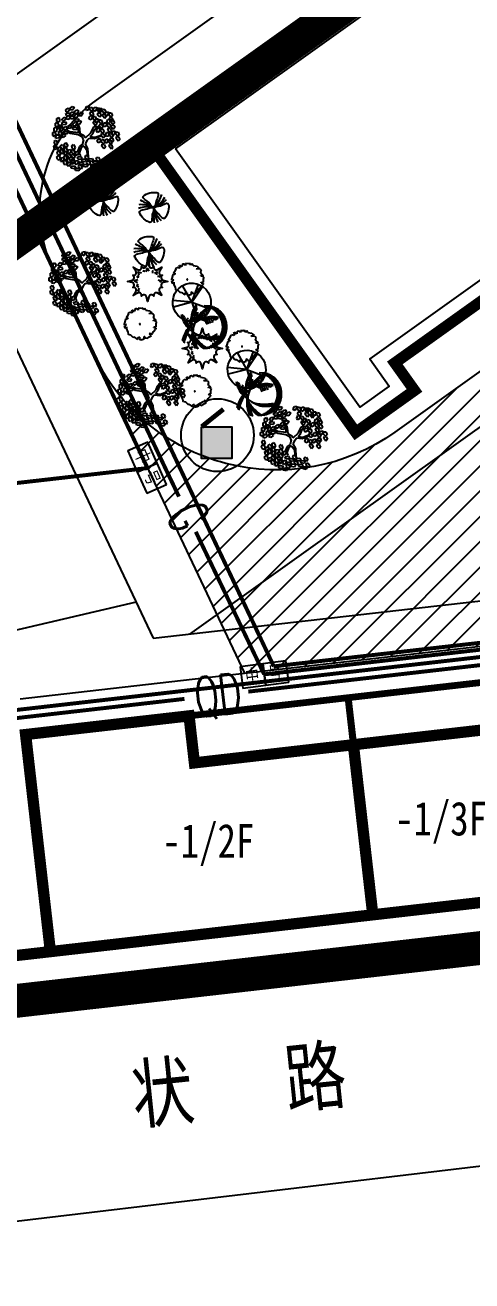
# Model space of a CAD drawing. Extents: x -809667 to 586099, y 3084146 to 3634412.
# Drawn here: x 381304.7 to 381324.5, y 3084210.9 to 3084266.7 of the extents above; entities that cross this region are included whole.
import ezdxf
from ezdxf.enums import TextEntityAlignment as Align

# ---------------------------------------------------------------- set-up
doc = ezdxf.new("R2010")
doc.units = 0
doc.header["$LTSCALE"] = 0.5
doc.linetypes.add('CONTINOUS', pattern=[0])
doc.layers.get('0').update_dxf_attribs({"linetype": 'CONTINUOUS'})
for name, color, linetype in [('A-S-TREE', 95, 'CONTINUOUS'), ('DIM-照明', 3, 'CONTINUOUS'), ('E-DIM-DQ', 7, 'CONTINUOUS'), ('E-SIG_TEXT', 7, 'CONTINUOUS'), ('JZD', 7, 'CONTINUOUS'), ('TREE', 3, 'CONTINUOUS'), ('WIRE-动力', 2, 'CONTINUOUS'), ('WIRE-照明', 1, 'CONTINUOUS'), ('WIRE-通讯', 4, 'CONTINUOUS'), ('乔木', 84, 'CONTINUOUS'), ('文字', 7, 'CONTINUOUS'), ('树木', 94, 'CONTINUOUS')]:
    doc.layers.add(name, color=color, linetype=linetype)
doc.styles.add('-宋体', font='', dxfattribs={"width": 0.6})
doc.styles.add('_TEL_DIM', font='SIMPLEX', dxfattribs={"width": 0.8, "height": 3.5, "bigfont": 'HZTXT'})
doc.styles.add('DIMST', font='', dxfattribs={"width": 0.8})
doc.styles.add('HZ', font='', dxfattribs={"width": 0.8})
doc.styles.get('-宋体').set_extended_font_data('NSimSun')
doc.styles.get('DIMST').set_extended_font_data('SimSun')
doc.styles.get('HZ').set_extended_font_data('NSimSun')

# ---------------------------------------------------------------- blocks, each defined once
blk = doc.blocks.new('幌伞枫')
at = {"layer": '乔木', "color": 0}
for p, q in [((-677, 937), (-604, 995)), ((-670, 878), (-677, 937)), ((-604, 870), (-670, 878)), ((-604, 995), (-531, 966)), ((-531, 966), (-604, 870)), ((-531, 995), (-450, 1054)), ((-523, 937), (-531, 995)), ((-531, 819), (-457, 878)), ((-450, 929), (-523, 937)), ((-457, 878), (-391, 848)), ((-450, 1054), (-384, 1025)), ((-384, 1025), (-450, 929)), ((-384, 870), (-303, 937)), ((-377, 819), (-384, 870)), ((-237, 900), (-310, 804)), ((-303, 937), (-237, 900)), ((-237, 797), (-156, 863)), ((-156, 863), (-90, 826)), ((-9, 966), (27, 1054)), ((20, 915), (-9, 966)), ((86, 944), (20, 915)), ((27, 1054), (101, 1061)), ((101, 1061), (86, 944)), ((123, 966), (145, 1032)), ((196, 878), (123, 966)), ((137, 804), (167, 870)), ((145, 1032), (203, 1025)), ((167, 870), (225, 863)), ((247, 937), (196, 878)), ((203, 1025), (247, 937)), ((225, 863), (262, 775)), ((247, 937), (284, 1025)), ((284, 885), (247, 937)), ((284, 1025), (365, 1032)), ((350, 915), (284, 885)), ((365, 1032), (350, 915)), ((380, 937), (409, 1003)), ((460, 848), (380, 937)), ((409, 1003), (468, 995)), ((424, 900), (460, 988)), ((453, 848), (424, 900)), ((519, 878), (453, 848)), ((460, 988), (534, 995)), ((504, 900), (460, 848)), ((468, 995), (504, 900)), ((534, 995), (519, 878)), ((556, 900), (578, 966)), ((629, 812), (556, 900)), ((578, 966), (636, 959)), ((681, 870), (629, 812)), ((636, 959), (681, 870)), ((651, 775), (688, 863)), ((688, 863), (761, 870)), ((761, 870), (747, 753)), ((-1037, 489), (-971, 525)), ((-1037, 393), (-1037, 489)), ((-993, 643), (-927, 680)), ((-993, 548), (-993, 643)), ((-942, 518), (-993, 548)), ((-971, 525), (-934, 408)), ((-890, 570), (-942, 518)), ((-927, 680), (-890, 570)), ((-817, 518), (-699, 533)), ((-795, 445), (-817, 518)), ((-810, 628), (-736, 687)), ((-802, 570), (-810, 628)), ((-736, 562), (-802, 570)), ((-699, 430), (-795, 445)), ((-736, 687), (-663, 658)), ((-663, 658), (-736, 562)), ((-699, 533), (-663, 474)), ((-663, 474), (-699, 430)), ((-685, 826), (-567, 841)), ((-663, 753), (-685, 826)), ((-567, 738), (-663, 753)), ((-663, 687), (-582, 746)), ((-655, 628), (-663, 687)), ((-582, 614), (-655, 628)), ((-611, 371), (-531, 430)), ((-582, 746), (-516, 716)), ((-516, 716), (-582, 614)), ((-567, 841), (-531, 782)), ((-531, 782), (-567, 738)), ((-545, 709), (-428, 724)), ((-523, 636), (-545, 709)), ((-523, 760), (-531, 819)), ((-531, 430), (-465, 401)), ((-457, 746), (-523, 760)), ((-421, 621), (-523, 636)), ((-391, 848), (-457, 746)), ((-443, 452), (-369, 518)), ((-435, 393), (-443, 452)), ((-428, 724), (-384, 665)), ((-384, 665), (-421, 621)), ((-391, 628), (-274, 643)), ((-369, 555), (-391, 628)), ((-384, 738), (-310, 804)), ((-377, 680), (-384, 738)), ((-310, 804), (-377, 819)), ((-310, 672), (-377, 680)), ((-274, 548), (-369, 555)), ((-369, 518), (-296, 481)), ((-296, 481), (-369, 386)), ((-257, 346), (-327, 441)), ((-222, 377), (-311, 462)), ((-310, 804), (-237, 768)), ((-237, 768), (-310, 672)), ((-296, 511), (-215, 577)), ((-288, 452), (-296, 511)), ((-215, 445), (-288, 452)), ((-274, 643), (-237, 592)), ((-237, 592), (-274, 548)), ((-230, 738), (-237, 797)), ((-156, 731), (-230, 738)), ((-215, 577), (-149, 540)), ((-149, 540), (-215, 445)), ((-90, 826), (-156, 731)), ((108, 650), (145, 738)), ((137, 599), (108, 650)), ((211, 716), (137, 804)), ((203, 628), (137, 599)), ((145, 738), (218, 746)), ((218, 746), (203, 628)), ((262, 775), (211, 716)), ((240, 650), (262, 716)), ((313, 562), (240, 650)), ((255, 489), (284, 555)), ((328, 401), (255, 489)), ((262, 716), (321, 709)), ((284, 555), (336, 548)), ((306, 540), (350, 636)), ((343, 496), (306, 540)), ((365, 621), (313, 562)), ((321, 709), (365, 621)), ((380, 459), (328, 401)), ((336, 548), (380, 459)), ((409, 518), (343, 496)), ((350, 636), (424, 636)), ((402, 775), (424, 841)), ((475, 687), (402, 775)), ((424, 636), (409, 518)), ((424, 841), (482, 834)), ((446, 548), (468, 606)), ((519, 452), (446, 548)), ((460, 386), (490, 452)), ((468, 606), (526, 599)), ((526, 746), (475, 687)), ((482, 834), (526, 746)), ((490, 452), (541, 445)), ((570, 511), (519, 452)), ((526, 599), (570, 511)), ((541, 445), (585, 349)), ((570, 738), (600, 804)), ((644, 650), (570, 738)), ((592, 408), (629, 496)), ((600, 804), (658, 797)), ((629, 496), (710, 503)), ((695, 709), (644, 650)), ((681, 724), (651, 775)), ((658, 797), (695, 709)), ((747, 753), (681, 724)), ((710, 503), (695, 386)), ((717, 525), (754, 614)), ((747, 481), (717, 525)), ((725, 408), (754, 474)), ((813, 503), (747, 481)), ((754, 614), (827, 621)), ((754, 474), (813, 467)), ((783, 775), (805, 841)), ((857, 687), (783, 775)), ((798, 614), (827, 680)), ((871, 525), (798, 614)), ((805, 841), (864, 834)), ((827, 621), (813, 503)), ((813, 467), (849, 371)), ((827, 680), (886, 672)), ((849, 525), (871, 592)), ((923, 437), (849, 525)), ((908, 746), (857, 687)), ((864, 834), (908, 746)), ((864, 364), (893, 430)), ((871, 592), (930, 584)), ((923, 584), (871, 525)), ((886, 672), (923, 584)), ((893, 430), (952, 423)), ((974, 496), (923, 437)), ((930, 584), (974, 496)), ((-1125, 166), (-1059, 195)), ((-1125, 63), (-1125, 166)), ((-1074, 34), (-1125, 63)), ((-1081, 320), (-1015, 357)), ((-1081, 217), (-1081, 320)), ((-1030, 188), (-1081, 217)), ((-1022, 85), (-1074, 34)), ((-1059, 195), (-1022, 85)), ((-1044, -10), (-986, 92)), ((-986, 364), (-1037, 393)), ((-978, 239), (-1030, 188)), ((-1015, 357), (-978, 239)), ((-934, 408), (-986, 364)), ((-986, 92), (-912, 92)), ((-898, 34), (-971, -32)), ((-956, 320), (-898, 423)), ((-883, 291), (-956, 320)), ((-927, 195), (-861, 225)), ((-927, 92), (-927, 195)), ((-876, 63), (-927, 92)), ((-912, 92), (-898, 34)), ((-898, 423), (-824, 423)), ((-883, 349), (-817, 386)), ((-810, 364), (-883, 291)), ((-883, 247), (-883, 349)), ((-832, 217), (-883, 247)), ((-824, 114), (-876, 63)), ((-861, 225), (-824, 114)), ((-846, 19), (-788, 122)), ((-773, -3), (-846, 19)), ((-780, 269), (-832, 217)), ((-824, 423), (-810, 364)), ((-817, 386), (-780, 269)), ((-788, 122), (-714, 122)), ((-773, 203), (-655, 217)), ((-751, 129), (-773, 203)), ((-699, 63), (-773, -3)), ((-758, 313), (-685, 371)), ((-751, 254), (-758, 313)), ((-685, 247), (-751, 254)), ((-648, 114), (-751, 129)), ((-714, 122), (-699, 63)), ((-685, 371), (-619, 342)), ((-619, 342), (-685, 247)), ((-655, 217), (-611, 158)), ((-611, 158), (-648, 114)), ((-531, 129), (-641, 203)), ((-531, 195), (-633, 254)), ((-604, 313), (-611, 371)), ((-538, 305), (-604, 313)), ((-465, 401), (-538, 305)), ((-252, 158), (-531, 195)), ((-259, 85), (-531, 129)), ((-457, 342), (-332, 364)), ((-428, 276), (-457, 342)), ((-369, 386), (-435, 393)), ((-332, 261), (-428, 276)), ((-332, 364), (-296, 305)), ((-296, 305), (-332, 261)), ((-112, 4), (-259, 85)), ((-252, 158), (-257, 346)), ((-206, 307), (-222, 377)), ((-188, 124), (-206, 307)), ((-76, 63), (-188, 124)), ((-76, -84), (-112, 4)), ((-9, -18), (-76, 63)), ((-9, -18), (174, 151)), ((152, 26), (240, 122)), ((152, 26), (318, 4)), ((174, 151), (225, 276)), ((225, 276), (277, 357)), ((240, 122), (291, 261)), ((277, 357), (336, 393)), ((291, 261), (372, 364)), ((295, -42), (527, 53)), ((318, 4), (524, 78)), ((336, 393), (344, 419)), ((365, 225), (402, 313)), ((402, 173), (365, 225)), ((372, 364), (468, 393)), ((402, 313), (482, 320)), ((468, 203), (402, 173)), ((534, 291), (460, 386)), ((482, 320), (468, 203)), ((497, 225), (526, 291)), ((570, 136), (497, 225)), ((519, 63), (541, 129)), ((592, -25), (519, 63)), ((526, 291), (585, 283)), ((585, 349), (534, 291)), ((541, 129), (600, 122)), ((622, 188), (570, 136)), ((585, 283), (622, 188)), ((629, 357), (592, 408)), ((644, 34), (592, -25)), ((600, 122), (644, 34)), ((695, 386), (629, 357)), ((673, 70), (710, 166)), ((703, 26), (673, 70)), ((769, 48), (703, 26)), ((710, 166), (783, 166)), ((798, 320), (725, 408)), ((747, 247), (769, 313)), ((820, 158), (747, 247)), ((769, 313), (827, 305)), ((783, 166), (769, 48)), ((849, 371), (798, 320)), ((805, 78), (827, 144)), ((879, -18), (805, 78)), ((871, 217), (820, 158)), ((827, 305), (871, 217)), ((827, 144), (886, 136)), ((937, 276), (864, 364)), ((879, 122), (923, 210)), ((915, 78), (879, 122)), ((930, 41), (879, -18)), ((886, 136), (930, 41)), ((981, 100), (915, 78)), ((923, 210), (996, 217)), ((989, 335), (937, 276)), ((952, 423), (989, 335)), ((996, 217), (981, 100)), ((1011, 122), (1040, 188)), ((1092, 34), (1011, 122)), ((1033, -40), (1055, 26)), ((1040, 188), (1099, 180)), ((1055, 26), (1114, 19)), ((1143, 92), (1092, 34)), ((1099, 180), (1143, 92)), ((1114, 19), (1158, -69)), ((-1089, -304), (-1030, -253)), ((-1067, -399), (-1089, -304)), ((-1081, -142), (-1022, -91)), ((-1052, -238), (-1081, -142)), ((-1008, -414), (-1067, -399)), ((-1000, -253), (-1052, -238)), ((-971, -32), (-1044, -10)), ((-1030, -253), (-971, -355)), ((-1022, -91), (-964, -194)), ((-971, -355), (-1008, -414)), ((-964, -194), (-1000, -253)), ((-971, -451), (-934, -341)), ((-934, -341), (-868, -326)), ((-839, -377), (-898, -465)), ((-876, -443), (-817, -399)), ((-868, -326), (-839, -377)), ((-861, -282), (-802, -238)), ((-839, -385), (-861, -282)), ((-780, -399), (-839, -385)), ((-817, -399), (-758, -502)), ((-802, -238), (-744, -341)), ((-744, -341), (-780, -399)), ((-744, -392), (-685, -341)), ((-722, -487), (-744, -392)), ((-736, -231), (-677, -179)), ((-707, -326), (-736, -231)), ((-655, -348), (-707, -326)), ((-685, -341), (-626, -443)), ((-677, -179), (-619, -289)), ((-619, -289), (-655, -348)), ((-626, -539), (-589, -429)), ((-589, -429), (-523, -414)), ((-523, -414), (-494, -465)), ((-487, -451), (-428, -399)), ((-479, -289), (-421, -245)), ((-457, -385), (-479, -289)), ((-399, -407), (-457, -385)), ((-428, -399), (-369, -510)), ((-421, -245), (-362, -348)), ((-362, -348), (-399, -407)), ((-215, -311), (-285, -477)), ((-156, -341), (-230, -532)), ((-120, -253), (-215, -311)), ((-61, -304), (-156, -341)), ((-76, -84), (-120, -253)), ((-61, -304), (38, -431)), ((42, -98), (-20, -221)), ((-20, -221), (62, -380)), ((-9, -18), (-9, -18)), ((-9, -18), (-9, -18)), ((-9, -18), (-9, -18)), ((-9, -18), (-9, -18)), ((-9, -18), (-9, -18)), ((-9, -18), (-9, -18)), ((-9, -18), (-9, -18)), ((-9, -18), (-9, -18)), ((-9, -18), (-9, -18)), ((-9, -18), (-9, -18)), ((-9, -18), (-9, -18)), ((-9, -18), (-9, -18)), ((-9, -18), (-9, -18)), ((-9, -18), (-9, -18)), ((-9, -18), (-9, -18)), ((-9, -18), (-9, -18)), ((-9, -18), (-9, -18)), ((-9, -18), (-9, -18)), ((-9, -18), (-9, -18)), ((-9, -18), (-9, -18)), ((-9, -18), (-9, -18)), ((-9, -18), (-9, -18)), ((-9, -18), (-9, -18)), ((-9, -18), (-9, -18)), ((-9, -18), (-9, -18)), ((-9, -18), (-9, -18)), ((-9, -18), (-9, -18)), ((-9, -18), (-9, -18)), ((-9, -18), (-9, -18)), ((-9, -18), (-9, -18)), ((-9, -18), (-9, -18)), ((-9, -18), (-9, -18)), ((-9, -18), (-9, -18)), ((-9, -18), (-9, -18)), ((-9, -18), (-9, -18)), ((-9, -18), (-9, -18)), ((-9, -18), (-9, -18)), ((-9, -18), (-9, -18)), ((-9, -18), (-9, -18)), ((-9, -18), (-9, -18)), ((42, -98), (109, -22)), ((62, -380), (79, -664)), ((109, -22), (295, -42)), ((387, -142), (424, -47)), ((424, -187), (387, -142)), ((424, -47), (504, -47)), ((490, -165), (424, -187)), ((504, -47), (490, -165)), ((519, -135), (548, -76)), ((592, -231), (519, -135)), ((541, -297), (563, -231)), ((614, -392), (541, -297)), ((548, -76), (607, -84)), ((563, -231), (622, -238)), ((644, -172), (592, -231)), ((607, -84), (644, -172)), ((666, -333), (614, -392)), ((622, -238), (666, -333)), ((644, -150), (681, -62)), ((673, -201), (644, -150)), ((739, -172), (673, -201)), ((681, -62), (754, -54)), ((754, -54), (739, -172)), ((776, -150), (805, -84)), ((849, -238), (776, -150)), ((791, -311), (820, -245)), ((871, -399), (791, -311)), ((805, -84), (857, -91)), ((820, -84), (849, -18)), ((893, -172), (820, -84)), ((820, -245), (879, -253)), ((849, -18), (908, -25)), ((901, -187), (849, -238)), ((857, -91), (901, -187)), ((915, -341), (871, -399)), ((879, -253), (915, -341)), ((945, -120), (893, -172)), ((908, -25), (945, -120)), ((1106, -128), (1033, -40)), ((1158, -69), (1106, -128)), ((-986, -664), (-927, -620)), ((-964, -759), (-986, -664)), ((-978, -502), (-920, -458)), ((-956, -598), (-978, -502)), ((-898, -465), (-971, -451)), ((-912, -781), (-964, -759)), ((-898, -620), (-956, -598)), ((-927, -620), (-868, -722)), ((-920, -458), (-861, -561)), ((-868, -722), (-912, -781)), ((-861, -561), (-898, -620)), ((-846, -539), (-876, -443)), ((-868, -818), (-832, -700)), ((-795, -825), (-868, -818)), ((-795, -561), (-846, -539)), ((-832, -700), (-766, -686)), ((-758, -502), (-795, -561)), ((-744, -744), (-795, -825)), ((-766, -686), (-744, -744)), ((-766, -825), (-699, -774)), ((-736, -921), (-766, -825)), ((-751, -598), (-714, -480)), ((-677, -605), (-751, -598)), ((-751, -664), (-692, -620)), ((-729, -759), (-751, -664)), ((-670, -781), (-729, -759)), ((-663, -502), (-722, -487)), ((-714, -480), (-648, -465)), ((-699, -774), (-641, -884)), ((-692, -620), (-633, -722)), ((-626, -524), (-677, -605)), ((-633, -722), (-670, -781)), ((-626, -443), (-663, -502)), ((-648, -465), (-626, -524)), ((-633, -752), (-575, -708)), ((-611, -847), (-633, -752)), ((-553, -554), (-626, -539)), ((-626, -590), (-567, -546)), ((-597, -693), (-626, -590)), ((-553, -869), (-611, -847)), ((-604, -862), (-538, -847)), ((-545, -708), (-597, -693)), ((-575, -708), (-516, -810)), ((-567, -546), (-509, -649)), ((-494, -465), (-553, -554)), ((-516, -810), (-553, -869)), ((-509, -649), (-545, -708)), ((-538, -847), (-516, -899)), ((-516, -906), (-479, -788)), ((-494, -766), (-435, -715)), ((-472, -862), (-494, -766)), ((-465, -546), (-487, -451)), ((-487, -605), (-428, -554)), ((-457, -700), (-487, -605)), ((-479, -788), (-413, -781)), ((-413, -568), (-465, -546)), ((-406, -722), (-457, -700)), ((-384, -832), (-443, -913)), ((-435, -715), (-377, -818)), ((-428, -554), (-369, -664)), ((-369, -510), (-413, -568)), ((-413, -781), (-384, -832)), ((-377, -818), (-413, -877)), ((-369, -664), (-406, -722)), ((-377, -913), (-340, -803)), ((-369, -598), (-332, -487)), ((-296, -612), (-369, -598)), ((-340, -803), (-274, -788)), ((-332, -487), (-266, -473)), ((-244, -840), (-303, -928)), ((-244, -524), (-296, -612)), ((-288, -664), (-171, -649)), ((-266, -737), (-288, -664)), ((-274, -788), (-244, -840)), ((-266, -473), (-244, -524)), ((-171, -752), (-266, -737)), ((-230, -532), (-186, -627)), ((-230, -847), (-112, -840)), ((-208, -921), (-230, -847)), ((-171, -649), (-127, -708)), ((-127, -708), (-171, -752)), ((-142, -737), (-24, -730)), ((-127, -810), (-142, -737)), ((-24, -832), (-127, -810)), ((-112, -840), (-76, -891)), ((-24, -686), (-9, -620)), ((64, -766), (-24, -686)), ((-24, -730), (13, -788)), ((13, -788), (-24, -832)), ((-9, -620), (49, -612)), ((27, -869), (42, -803)), ((38, -431), (49, -612)), ((42, -803), (101, -803)), ((49, -612), (101, -700)), ((101, -700), (64, -766)), ((93, -730), (218, -715)), ((115, -803), (93, -730)), ((101, -803), (159, -884)), ((218, -818), (115, -803)), ((218, -715), (255, -774)), ((255, -774), (218, -818)), ((240, -803), (358, -796)), ((262, -877), (240, -803)), ((358, -752), (372, -686)), ((446, -832), (358, -752)), ((358, -796), (394, -847)), ((394, -847), (358, -891)), ((372, -686), (431, -678)), ((431, -678), (482, -766)), ((482, -766), (446, -832)), ((-685, -935), (-736, -921)), ((-641, -884), (-685, -935)), ((-641, -972), (-604, -862)), ((-567, -987), (-641, -972)), ((-516, -899), (-567, -987)), ((-443, -913), (-516, -906)), ((-509, -979), (-391, -965)), ((-487, -1053), (-509, -979)), ((-391, -1067), (-487, -1053)), ((-413, -877), (-472, -862)), ((-391, -965), (-354, -1023)), ((-354, -1023), (-391, -1067)), ((-303, -928), (-377, -913)), ((-362, -1053), (-244, -1045)), ((-347, -1126), (-362, -1053)), ((-244, -1141), (-347, -1126)), ((-252, -1001), (-230, -935)), ((-164, -1082), (-252, -1001)), ((-244, -1045), (-208, -1097)), ((-208, -1097), (-244, -1141)), ((-230, -935), (-178, -928)), ((-112, -935), (-208, -921)), ((-178, -928), (-120, -1016)), ((-120, -1016), (-164, -1082)), ((-76, -891), (-112, -935)), ((-90, -921), (27, -913)), ((-68, -994), (-90, -921)), ((27, -1016), (-68, -994)), ((115, -950), (27, -869)), ((27, -913), (71, -972)), ((71, -972), (27, -1016)), ((159, -884), (115, -950)), ((167, -928), (284, -921)), ((189, -1001), (167, -928)), ((284, -1023), (189, -1001)), ((358, -891), (262, -877)), ((284, -921), (328, -979)), ((328, -979), (284, -1023)), ((313, -1009), (431, -994)), ((328, -1082), (313, -1009)), ((431, -1097), (328, -1082)), ((431, -950), (446, -884)), ((519, -1031), (431, -950)), ((431, -994), (468, -1053)), ((468, -1053), (431, -1097)), ((446, -884), (504, -884)), ((504, -884), (556, -965)), ((556, -965), (519, -1031))]:
    blk.add_line(p, q, dxfattribs=at)
blk = doc.blocks.new('TREE1')
at = {"layer": 'A-S-TREE', "color": 0}
for p, q in [((-50, 23), (36, 4021)), ((-49, 22), (-3255, -2371)), ((-50, 23), (-3120, 2586)), ((-49, 23), (-2621, -3042)), ((-50, 23), (629, -3920)), ((-50, 23), (3590, -1636)), ((-50, 23), (3937, -304))]:
    blk.add_line(p, q, dxfattribs=at)
blk.add_ellipse((-50, 22), major_axis=(4000, 0), ratio=0.9999998, dxfattribs=at)
blk = doc.blocks.new('T-7')
at = {"layer": 'TREE', "color": 8, "ltscale": 200, "xscale": 0.4020618556701031, "yscale": 0.4020618556701031, "zscale": 0.4020618556701031, "rotation": 199.2879054791862}
blk.add_blockref('TREE1', (4, 110), dxfattribs=at)
blk = doc.blocks.new('*E54')
at = {"layer": 'TREE', "color": 0}
blk.add_ellipse((-2.37, 3.56), major_axis=(2.7, 1.39), ratio=1, start_param=0.518575, end_param=0.519414, dxfattribs=at)
blk = doc.blocks.new('A$C4C586FE1')
at = {"layer": 'TREE', "color": 0}
for p, q in [((514, 2441), (288, 2276)), ((288, 2276), (288, 2250)), ((288, 2250), (484, 2157)), ((570, 2555), (514, 2441)), ((785, 2557), (585, 2566)), ((842, 2436), (785, 2557)), ((885, 2449), (842, 2436)), ((1100, 2801), (873, 2660)), ((873, 2660), (885, 2449)), ((1294, 2743), (1193, 2819)), ((1261, 2599), (1294, 2743)), ((1389, 2617), (1261, 2599)), ((1418, 2836), (1389, 2617)), ((1787, 2660), (1418, 2836)), ((1875, 2686), (1787, 2660)), ((2108, 2532), (1875, 2686)), ((2261, 2516), (2108, 2532)), ((2273, 2551), (2261, 2516)), ((2411, 2297), (2336, 2500)), ((2434, 2275), (2411, 2297)), ((2565, 2086), (2434, 2275)), ((173, 1443), (0, 1425)), ((0, 1425), (27, 1279)), ((6, 1547), (198, 1550)), ((171, 1878), (16, 1628)), ((27, 1279), (67, 1102)), ((208, 2079), (171, 1878)), ((198, 1550), (173, 1443)), ((330, 2136), (208, 2079)), ((422, 2031), (330, 2136)), ((484, 2157), (422, 2031)), ((2577, 1905), (2565, 2086)), ((2688, 2051), (2577, 1905)), ((2632, 1202), (2788, 1244)), ((2635, 1086), (2632, 1202)), ((2666, 1735), (2772, 1843)), ((2724, 1646), (2666, 1735)), ((2799, 1744), (2724, 1646)), ((2788, 1244), (2821, 1629)), ((67, 988), (67, 1102)), ((67, 988), (157, 906)), ((335, 852), (122, 842)), ((123, 841), (320, 727)), ((157, 906), (291, 931)), ((291, 931), (335, 852)), ((320, 727), (414, 564)), ((414, 564), (369, 464)), ((513, 326), (783, 402)), ((827, 368), (610, 253)), ((783, 402), (827, 368)), ((1176, 133), (821, 132)), ((1176, 133), (1302, 10)), ((1302, 10), (1413, 132)), ((1413, 132), (1432, 0)), ((1540, 5), (1587, 59)), ((1587, 59), (1859, 85)), ((1826, 254), (2000, 124)), ((1859, 85), (1826, 254)), ((2130, 415), (2352, 350)), ((2132, 192), (2130, 415)), ((2275, 501), (2371, 599)), ((2419, 413), (2275, 501)), ((2371, 599), (2563, 580)), ((2775, 1105), (2635, 1086)), ((2643, 702), (2702, 978)), ((2702, 978), (2775, 1105))]:
    blk.add_line(p, q, dxfattribs=at)
at = {"layer": 'TREE', "color": 0, "extrusion": (0, 0, -1)}
for major_axis, start_param, end_param in [((1003, 1003), -1.4266291, -1.4132158), ((1003, 1003), -1.0118049, -0.9451144), ((1003, 1003), -0.1392478, -0.0819607), ((1003, 1003), 4.0179908, 4.0754248), ((839, 1144), 0.475418, 0.6338348), ((1003, 1003), 0.553886, 0.636541), ((839, 1143), 3.2004333, 3.3408831), ((839, 1144), 2.942836, 3.1151568), ((1003, 1003), 2.2703374, 2.3464274), ((1003, 1003), 1.8291007, 1.9341647), ((1003, 1003), 1.5734012, 1.6381533), ((1003, 1003), 1.3149332, 1.4176353)]:
    blk.add_ellipse((1418, 1418), major_axis=major_axis, ratio=1, start_param=start_param, end_param=end_param, dxfattribs=at)
at = {"layer": 'TREE', "color": 0, "linetype": 'Continuous'}
for start_param, end_param in [(0.0134102, 3.1550028), (3.1550028, 6.2965955)]:
    blk.add_ellipse((1466, 1447), major_axis=(19.2, 19.2), ratio=1, start_param=start_param, end_param=end_param, dxfattribs=at)
at = {"layer": 'TREE', "color": 8, "linetype": 'CONTINOUS', "extrusion": (0, 0, -1), "xscale": 467.4085850556439, "yscale": 467.4085850556439, "zscale": -467.4085850556439, "rotation": 278.9250190116231}
blk.add_blockref('*E54', (-2893, 66), dxfattribs=at)
blk = doc.blocks.new('红枫')
at = {"color": 0}
blk.add_lwpolyline([(1297, -1371), (924, -1143, 0.6654953), (552, -1412, 0.6654953), (98, -1485), (-4, -1910), (-107, -1485, 0.6654953), (-561, -1412, 0.6654953), (-933, -1143), (-1306, -1371), (-1078, -998, 0.6654953), (-1348, -625, 0.6654953), (-1420, -172), (-1845, -69), (-1420, 34, 0.6654953), (-1348, 487, 0.6654953), (-1078, 859), (-1306, 1233), (-933, 1005, 0.6654953), (-561, 1274, 0.6654953), (-107, 1347), (-4, 1772), (98, 1347, 0.6654953), (552, 1274, 0.6654953), (924, 1005), (1297, 1233), (1069, 859, 0.6654953), (1339, 487, 0.6654953), (1411, 34), (1836, -69), (1411, -172, 0.6654953), (1339, -625, 0.6654953), (1069, -998)], format="xyb", close=True, dxfattribs=at)
blk.add_lwpolyline([(1297, -1371), (924, -1143, 0.6654953), (552, -1412, 0.6654953), (98, -1485), (-4, -1910), (-107, -1485, 0.6654953), (-561, -1412, 0.6654953), (-933, -1143), (-1306, -1371), (-1078, -998, 0.6654953), (-1348, -625, 0.6654953), (-1420, -172), (-1845, -69), (-1420, 34, 0.6654953), (-1348, 487, 0.6654953), (-1078, 859), (-1306, 1233), (-933, 1005, 0.6654953), (-561, 1274, 0.6654953), (-107, 1347), (-4, 1772), (98, 1347, 0.6654953), (552, 1274, 0.6654953), (924, 1005), (1297, 1233), (1069, 859, 0.6654953), (1339, 487, 0.6654953), (1411, 34), (1836, -69), (1411, -172, 0.6654953), (1339, -625, 0.6654953), (1069, -998)], format="xyb", close=True, dxfattribs=at)
for points in [[(-885, 61), (-1188, -9), (-931, -172)], [(-783, 372), (-962, 364), (-908, 217)], [(-783, 497), (-869, 784), (-550, 714)], [(-231, 823), (-394, 901), (-417, 777)], [(-137, 808), (-20, 1111), (120, 855)], [(462, 676), (478, 886), (369, 808)], [(618, 676), (836, 808), (797, 528)], [(891, 411), (1085, 388), (1023, 271)], [(968, 69), (1218, -32), (1085, -141)], [(-892, -336), (-994, -484), (-846, -561)], [(-783, -678), (-892, -911), (-737, -896)]]:
    blk.add_lwpolyline(points, dxfattribs=at)
blk = doc.blocks.new('03')
at = {"layer": '树木', "color": 0}
for p, q in [((-0.428, 1.405), (-0.573, 1.111)), ((-0.385, 1.424), (-0.53, 1.131)), ((-0.343, 1.441), (-0.488, 1.149)), ((-0.303, 1.456), (-0.447, 1.164)), ((-0.263, 1.468), (-0.407, 1.178)), ((-0.224, 1.479), (-0.367, 1.189)), ((-0.186, 1.489), (-0.329, 1.199)), ((-0.148, 1.496), (-0.291, 1.208)), ((-0.112, 1.503), (-0.254, 1.215)), ((-0.076, 1.508), (-0.218, 1.221)), ((-0.04, 1.512), (-0.182, 1.225)), ((-0.005, 1.516), (-0.147, 1.229)), ((0.029, 1.518), (-0.112, 1.231)), ((0.063, 1.519), (-0.078, 1.232)), ((0.097, 1.519), (-0.045, 1.233)), ((0.13, 1.518), (-0.011, 1.232)), ((0.163, 1.516), (0.021, 1.231)), ((0.195, 1.513), (0.054, 1.229)), ((0.227, 1.51), (0.086, 1.225)), ((0.258, 1.506), (0.117, 1.221)), ((0.289, 1.501), (0.148, 1.217)), ((0.32, 1.495), (0.179, 1.211)), ((0.35, 1.488), (0.209, 1.205)), ((0.38, 1.481), (0.239, 1.198)), ((0.409, 1.473), (0.269, 1.19)), ((0.438, 1.464), (0.298, 1.182)), ((0.467, 1.455), (0.327, 1.173)), ((0.496, 1.445), (0.356, 1.163)), ((0.524, 1.434), (0.384, 1.152)), ((0.552, 1.423), (0.412, 1.141)), ((0.579, 1.411), (0.44, 1.129)), ((0.606, 1.398), (0.467, 1.117)), ((-0.875, 1.043), (-1.045, 0.699)), ((-0.794, 1.14), (-0.951, 0.823)), ((-0.728, 1.204), (-0.881, 0.896)), ((-0.86, 0.779), (-0.766, 0.877)), ((-0.67, 1.254), (-0.82, 0.951)), ((-0.795, 0.668), (-0.782, 0.7)), ((-0.782, 0.7), (-0.769, 0.724)), ((-0.769, 0.724), (-0.755, 0.744)), ((-0.616, 1.295), (-0.765, 0.994)), ((-0.755, 0.744), (-0.737, 0.761)), ((-0.737, 0.761), (-0.713, 0.779)), ((-0.566, 1.329), (-0.714, 1.031)), ((-0.713, 0.779), (-0.683, 0.8)), ((-0.677, 0.68), (-0.647, 0.701)), ((-0.518, 1.358), (-0.665, 1.062)), ((-0.472, 1.383), (-0.618, 1.088)), ((-0.337, 0.801), (-0.289, 0.833)), ((-0.337, 0.672), (-0.302, 0.707)), ((-0.302, 0.9), (-0.254, 0.932)), ((-0.302, 0.707), (-0.271, 0.733)), ((-0.289, 0.833), (-0.251, 0.857)), ((-0.271, 0.733), (-0.237, 0.751)), ((-0.254, 0.932), (-0.216, 0.957)), ((-0.251, 0.857), (-0.221, 0.874)), ((-0.237, 0.751), (-0.198, 0.763)), ((-0.221, 0.874), (-0.196, 0.885)), ((-0.216, 0.957), (-0.187, 0.974)), ((-0.198, 0.763), (-0.148, 0.77)), ((-0.197, 1.084), (-0.062, 1.101)), ((-0.196, 0.885), (-0.172, 0.891)), ((-0.187, 0.974), (-0.161, 0.985)), ((-0.172, 0.891), (-0.147, 0.893)), ((-0.161, 0.985), (-0.138, 0.991)), ((-0.148, 0.77), (-0.082, 0.775)), ((-0.147, 0.893), (-0.118, 0.892)), ((-0.138, 0.991), (-0.113, 0.992)), ((-0.118, 0.892), (-0.081, 0.889)), ((-0.113, 0.992), (-0.083, 0.991)), ((-0.083, 0.991), (-0.047, 0.988)), ((-0.082, 0.775), (0.003, 0.779)), ((0.633, 1.384), (0.494, 1.104)), ((0.66, 1.37), (0.521, 1.09)), ((0.686, 1.355), (0.547, 1.075)), ((0.712, 1.34), (0.573, 1.06)), ((0.737, 1.324), (0.598, 1.044)), ((0.762, 1.307), (0.624, 1.028)), ((0.787, 1.289), (0.649, 1.01)), ((0.811, 1.271), (0.673, 0.992)), ((0.835, 1.252), (0.697, 0.974)), ((0.859, 1.233), (0.721, 0.954)), ((0.883, 1.212), (0.745, 0.934)), ((0.906, 1.191), (0.768, 0.913)), ((0.928, 1.169), (0.791, 0.892)), ((0.95, 1.146), (0.813, 0.869)), ((0.972, 1.123), (0.835, 0.846)), ((0.994, 1.098), (0.857, 0.822)), ((1.015, 1.073), (0.878, 0.797)), ((1.035, 1.047), (0.899, 0.771)), ((1.055, 1.02), (0.919, 0.744)), ((1.075, 0.992), (0.939, 0.717)), ((1.094, 0.963), (0.958, 0.688)), ((1.112, 0.933), (0.977, 0.658)), ((1.13, 0.902), (0.995, 0.628)), ((1.148, 0.869), (1.012, 0.596)), ((1.165, 0.835), (1.029, 0.562)), ((1.181, 0.8), (1.046, 0.528)), ((1.196, 0.764), (1.061, 0.492)), ((1.211, 0.725), (1.076, 0.454)), ((-1.175, 0.191), (-1.137, 0.321)), ((-1.07, 0.184), (-1.066, 0.208)), ((-1.07, 0.157), (-1.07, 0.184)), ((-1.066, 0.123), (-1.07, 0.157)), ((-1.066, 0.208), (-1.058, 0.232)), ((-1.059, 0.078), (-1.066, 0.123)), ((-1.048, 0.021), (-1.059, 0.078)), ((-1.058, 0.232), (-1.045, 0.259)), ((-1.045, 0.259), (-1.028, 0.291)), ((-0.992, 0.113), (-0.988, 0.137)), ((-0.992, 0.086), (-0.992, 0.113)), ((-0.988, 0.052), (-0.992, 0.086)), ((-0.988, 0.137), (-0.98, 0.161)), ((-0.981, 0.007), (-0.988, 0.052)), ((-0.97, -0.05), (-0.981, 0.007)), ((-0.98, 0.161), (-0.967, 0.188)), ((-0.967, 0.188), (-0.95, 0.22)), ((-0.886, 0.022), (-0.881, 0.063)), ((-0.882, -0.016), (-0.886, 0.022)), ((-0.881, 0.063), (-0.867, 0.112)), ((-0.867, 0.112), (-0.846, 0.174)), ((-0.846, 0.174), (-0.816, 0.254)), ((-0.825, 0.57), (-0.808, 0.625)), ((-0.808, 0.625), (-0.795, 0.668)), ((-0.789, 0.471), (-0.772, 0.526)), ((-0.781, -0.035), (-0.776, 0.006)), ((-0.776, 0.006), (-0.763, 0.055)), ((-0.772, 0.526), (-0.759, 0.569)), ((-0.763, 0.055), (-0.741, 0.118)), ((-0.759, 0.569), (-0.746, 0.601)), ((-0.746, 0.601), (-0.733, 0.625)), ((-0.741, 0.118), (-0.711, 0.197)), ((-0.733, 0.625), (-0.719, 0.645)), ((-0.719, 0.645), (-0.701, 0.662)), ((-0.711, 0.308), (-0.708, 0.371)), ((-0.708, 0.371), (-0.704, 0.42)), ((-0.704, 0.42), (-0.696, 0.46)), ((-0.701, 0.662), (-0.677, 0.68)), ((-0.696, 0.46), (-0.681, 0.495)), ((-0.681, 0.495), (-0.658, 0.529)), ((-0.658, 0.529), (-0.623, 0.567)), ((-0.658, -0.001), (-0.636, 0.061)), ((-0.644, 0.21), (-0.642, 0.272)), ((-0.642, 0.272), (-0.637, 0.322)), ((-0.637, 0.322), (-0.629, 0.362)), ((-0.636, 0.061), (-0.606, 0.141)), ((-0.629, 0.362), (-0.615, 0.396)), ((-0.623, 0.567), (-0.576, 0.612)), ((-0.615, 0.396), (-0.591, 0.43)), ((-0.591, 0.43), (-0.557, 0.468)), ((-0.577, 0.111), (-0.575, 0.174)), ((-0.576, 0.612), (-0.512, 0.669)), ((-0.575, 0.174), (-0.571, 0.223)), ((-0.571, 0.223), (-0.563, 0.263)), ((-0.564, -0.042), (-0.542, 0.02)), ((-0.563, 0.263), (-0.548, 0.298)), ((-0.557, 0.468), (-0.509, 0.513)), ((-0.548, 0.298), (-0.525, 0.332)), ((-0.542, 0.02), (-0.512, 0.1)), ((-0.525, 0.332), (-0.49, 0.369)), ((-0.513, 0.031), (-0.511, 0.094)), ((-0.511, 0.094), (-0.507, 0.143)), ((-0.509, 0.513), (-0.445, 0.57)), ((-0.507, 0.143), (-0.498, 0.183)), ((-0.498, 0.183), (-0.484, 0.218)), ((-0.49, 0.369), (-0.442, 0.414)), ((-0.484, 0.218), (-0.46, 0.252)), ((-0.46, 0.252), (-0.426, 0.289)), ((-0.442, 0.414), (-0.379, 0.471)), ((-0.426, 0.289), (-0.378, 0.334)), ((-0.4, 0.285), (-0.358, 0.332)), ((-0.399, 0.387), (-0.358, 0.435)), ((-0.388, 0.506), (-0.347, 0.553)), ((-0.378, 0.625), (-0.337, 0.672)), ((-0.378, 0.334), (-0.314, 0.391)), ((-0.358, 0.435), (-0.323, 0.47)), ((-0.358, 0.332), (-0.324, 0.368)), ((-0.347, 0.553), (-0.313, 0.589)), ((-0.324, 0.368), (-0.292, 0.394)), ((-0.323, 0.47), (-0.292, 0.496)), ((-0.313, 0.589), (-0.281, 0.615)), ((-0.292, 0.496), (-0.259, 0.514)), ((-0.292, 0.394), (-0.259, 0.411)), ((-0.281, 0.615), (-0.248, 0.632)), ((-0.259, 0.514), (-0.219, 0.525)), ((-0.259, 0.411), (-0.219, 0.423)), ((-0.248, 0.632), (-0.208, 0.644)), ((-0.219, 0.525), (-0.169, 0.533)), ((-0.219, 0.423), (-0.169, 0.43)), ((-0.208, 0.644), (-0.158, 0.651)), ((-0.169, 0.533), (-0.103, 0.538)), ((-0.169, 0.43), (-0.104, 0.435)), ((-0.158, 0.651), (-0.092, 0.656)), ((-0.104, 0.435), (-0.018, 0.439)), ((-0.103, 0.538), (-0.018, 0.542)), ((-0.092, 0.656), (-0.007, 0.66)), ((1.224, 0.685), (1.09, 0.415)), ((1.237, 0.643), (1.103, 0.373)), ((1.248, 0.599), (1.115, 0.33)), ((1.259, 0.552), (1.126, 0.284)), ((1.267, 0.502), (1.135, 0.235)), ((1.256, 0.074), (1.135, -0.17)), ((1.274, 0.449), (1.143, 0.183)), ((1.273, 0.175), (1.147, -0.078)), ((1.279, 0.391), (1.149, 0.127)), ((1.282, 0.328), (1.152, 0.066)), ((1.28, 0.257), (1.152, -0.001)), ((-0.969, -0.678), (-1.039, -0.562)), ((-0.93, -0.537), (-0.942, -0.502)), ((-0.919, -0.564), (-0.93, -0.537)), ((-0.908, -0.586), (-0.919, -0.564)), ((-0.893, -0.606), (-0.908, -0.586)), ((-0.872, -0.624), (-0.893, -0.606)), ((-0.871, -0.055), (-0.882, -0.016)), ((-0.845, -0.645), (-0.872, -0.624)), ((-0.852, -0.1), (-0.871, -0.055)), ((-0.825, -0.157), (-0.852, -0.1)), ((-0.807, -0.67), (-0.845, -0.645)), ((-0.825, -0.529), (-0.837, -0.494)), ((-0.814, -0.556), (-0.825, -0.529)), ((-0.803, -0.578), (-0.814, -0.556)), ((-0.758, -0.701), (-0.807, -0.67)), ((-0.788, -0.597), (-0.803, -0.578)), ((-0.767, -0.616), (-0.788, -0.597)), ((-0.778, -0.072), (-0.781, -0.035)), ((-0.766, -0.112), (-0.778, -0.072)), ((-0.733, -0.449), (-0.77, -0.372)), ((-0.74, -0.637), (-0.767, -0.616)), ((-0.747, -0.157), (-0.766, -0.112)), ((-0.72, -0.214), (-0.747, -0.157)), ((-0.703, -0.661), (-0.74, -0.637)), ((-0.702, -0.507), (-0.733, -0.449)), ((-0.653, -0.692), (-0.703, -0.661)), ((-0.675, -0.55), (-0.702, -0.507)), ((-0.676, -0.091), (-0.671, -0.05)), ((-0.673, -0.129), (-0.676, -0.091)), ((-0.648, -0.582), (-0.675, -0.55)), ((-0.662, -0.168), (-0.673, -0.129)), ((-0.671, -0.05), (-0.658, -0.001)), ((-0.642, -0.214), (-0.662, -0.168)), ((-0.62, -0.411), (-0.658, -0.334)), ((-0.618, -0.605), (-0.648, -0.582)), ((-0.615, -0.27), (-0.642, -0.214)), ((-0.589, -0.469), (-0.62, -0.411)), ((-0.582, -0.623), (-0.618, -0.605)), ((-0.562, -0.512), (-0.589, -0.469)), ((-0.582, -0.132), (-0.577, -0.091)), ((-0.579, -0.17), (-0.582, -0.132)), ((-0.536, -0.64), (-0.582, -0.623)), ((-0.568, -0.209), (-0.579, -0.17)), ((-0.577, -0.091), (-0.564, -0.042)), ((-0.549, -0.255), (-0.568, -0.209)), ((-0.535, -0.543), (-0.562, -0.512)), ((-0.522, -0.311), (-0.549, -0.255)), ((-0.507, -0.373), (-0.545, -0.296)), ((-0.476, -0.659), (-0.536, -0.64)), ((-0.506, -0.567), (-0.535, -0.543)), ((-0.476, -0.431), (-0.507, -0.373)), ((-0.469, -0.585), (-0.506, -0.567)), ((-0.449, -0.474), (-0.476, -0.431)), ((-0.423, -0.602), (-0.469, -0.585)), ((-0.413, -0.332), (-0.451, -0.255)), ((-0.422, -0.505), (-0.449, -0.474)), ((-0.363, -0.621), (-0.423, -0.602)), ((-0.393, -0.529), (-0.422, -0.505)), ((-0.382, -0.39), (-0.413, -0.332)), ((-0.356, -0.547), (-0.393, -0.529)), ((-0.355, -0.433), (-0.382, -0.39)), ((-0.31, -0.564), (-0.356, -0.547)), ((-0.328, -0.465), (-0.355, -0.433)), ((-0.299, -0.488), (-0.328, -0.465)), ((-0.25, -0.583), (-0.31, -0.564)), ((-0.262, -0.506), (-0.299, -0.488)), ((-0.216, -0.524), (-0.262, -0.506)), ((-0.156, -0.542), (-0.216, -0.524)), ((1.213, -0.081), (1.117, -0.275))]:
    blk.add_line(p, q, dxfattribs=at)
for centre, radius, start, end in [((1.13, 1.067), 2.01, 184.59177, 196.25179), ((0.723, 0.392), 1.136, 157.14403, 178.02471), ((1.529, 0.053), 2.01, 145.48401, 157.14403), ((-1.695, 1.287), 2.564, 344.04936, 348.91028), ((-1.525, 1.295), 2.429, 341.99961, 346.93833), ((-0.949, 1.103), 1.865, 340.60142, 347.74902), ((0.455, 1.367), 2.01, 212.16698, 223.827), ((0.29, 0.822), 1.136, 196.25179, 217.13248), ((1.471, 1.716), 2.616, 217.13248, 227.84647), ((2.203, 0.341), 2.616, 178.02471, 188.7387), ((-1.525, 1.295), 2.429, 320.66259, 328.38436), ((-1.695, 1.287), 2.564, 324.07016, 331.6293), ((-0.615, 0.978), 1.543, 310.31558, 321.69699), ((-0.949, 1.103), 1.865, 321.66163, 330.58291), ((-0.255, 0.733), 1.141, 313.36984, 333.29532), ((-1.525, 1.295), 2.429, 328.38436, 336.10612), ((-1.695, 1.287), 2.564, 331.6293, 339.18844), ((-0.615, 0.978), 1.543, 321.69699, 333.0784), ((-0.949, 1.103), 1.865, 330.58291, 340.60142), ((-1.525, 1.295), 2.429, 336.10612, 341.99961), ((-1.695, 1.287), 2.564, 339.18844, 344.04936), ((-0.615, 0.978), 1.543, 333.0784, 341.8041), ((-1.037, 1.127), 2.015, 333.29532, 346.12813), ((-0.615, 0.978), 1.543, 341.8041, 348.66506), ((-0.719, 1.316), 2.01, 259.20069, 270.86071), ((-0.176, 0.762), 1.136, 223.827, 244.70769), ((-0.706, 0.442), 1.136, 270.86071, 291.7414), ((0.457, 2.1), 2.616, 244.70769, 255.42168), ((2.109, 0.327), 2.521, 188.7387, 199.65315), ((1.426, 0.349), 1.865, 199.02366, 207.94494), ((1.834, 0.799), 2.429, 206.94591, 214.66767), ((1.894, 0.958), 2.564, 210.35347, 217.91262), ((1.177, 0.094), 1.543, 196.59889, 207.9803), ((1.407, 1.646), 2.521, 227.84647, 238.76092), ((-1.254, 1.817), 2.616, 291.7414, 302.45539), ((0.808, -0.138), 1.141, 199.65315, 219.57863), ((1.426, 0.349), 1.865, 207.94494, 216.86622), ((0.433, 2.009), 2.521, 255.42168, 266.33613), ((1.177, 0.094), 1.543, 207.9803, 219.36171), ((1.834, 0.799), 2.429, 214.66767, 222.38943), ((1.894, 0.958), 2.564, 217.91262, 225.47176), ((0.863, 1.233), 1.865, 238.13143, 247.05271), ((0.896, 1.839), 2.429, 246.05367, 253.77543), ((0.842, 2.001), 2.564, 249.46124, 257.02038), ((0.831, 0.877), 1.543, 235.70666, 247.08806), ((0.142, 1.391), 1.865, 265.70664, 274.62791), ((-0.11, 1.943), 2.429, 273.62888, 281.35064), ((-0.232, 2.062), 2.564, 277.03645, 284.59559), ((0.278, 1.061), 1.543, 263.28187, 274.66327), ((0.691, 0.465), 1.141, 238.76092, 258.6864), ((0.863, 1.233), 1.865, 247.05271, 255.97398), ((-1.203, 1.737), 2.521, 302.45539, 313.36984), ((0.896, 1.839), 2.429, 253.77543, 261.4972), ((0.831, 0.877), 1.543, 247.08806, 258.46947), ((0.842, 2.001), 2.564, 257.02038, 264.57952), ((0.345, 0.631), 1.141, 266.33613, 286.26161), ((0.142, 1.391), 1.865, 274.62791, 283.54919), ((-0.949, 1.103), 1.865, 312.74035, 321.66163), ((-0.11, 1.943), 2.429, 281.35064, 289.07241), ((0.278, 1.061), 1.543, 274.66327, 286.04468), ((0.863, 1.233), 1.865, 255.97398, 265.9925), ((-0.232, 2.062), 2.564, 284.59559, 292.15473), ((0.863, 1.323), 2.015, 258.6864, 271.51921), ((0.831, 0.877), 1.543, 258.46947, 267.19518), ((0.896, 1.839), 2.429, 261.4972, 267.39069), ((0.142, 1.391), 1.865, 283.54919, 293.56771), ((0.842, 2.001), 2.564, 264.57952, 269.44044), ((0.1, 1.47), 2.015, 286.26161, 299.09442), ((-0.11, 1.943), 2.429, 289.07241, 294.9659), ((0.278, 1.061), 1.543, 286.04468, 294.77039), ((0.863, 1.233), 1.865, 265.9925, 273.1401), ((-0.232, 2.062), 2.564, 292.15473, 297.01565), ((0.831, 0.877), 1.543, 267.19518, 274.05614), ((0.896, 1.839), 2.429, 267.39069, 272.3294), ((0.842, 2.001), 2.564, 269.44044, 274.30136), ((0.142, 1.391), 1.865, 293.56771, 300.71531), ((-0.11, 1.943), 2.429, 294.9659, 299.90461), ((0.278, 1.061), 1.543, 294.77039, 301.63135), ((-0.232, 2.062), 2.564, 297.01565, 301.87657), ((1.483, 0.42), 2.015, 219.57863, 232.41145), ((1.426, 0.349), 1.865, 216.86622, 226.88474), ((1.177, 0.094), 1.543, 219.36171, 228.08742), ((1.834, 0.799), 2.429, 222.38943, 228.28292), ((1.894, 0.958), 2.564, 225.47176, 230.33268), ((1.177, 0.094), 1.543, 228.08742, 234.94837), ((1.426, 0.349), 1.865, 226.88474, 234.03234), ((1.834, 0.799), 2.429, 228.28292, 233.22164), ((1.894, 0.958), 2.564, 230.33268, 235.1936)]:
    blk.add_arc(centre, radius, start, end, dxfattribs=at)
blk = doc.blocks.new('白玉兰')
at = {"color": 0}
for centre, radius, start, end in [((-1261, 1665), 2054, 309.39345, 347.16547), ((-559, -2135), 2214, 76.70325, 111.40179), ((-1148, -2037), 2310, 61.625, 95.14911), ((-4729, -6984), 8429, 56.1879, 65.279), ((4371, -556), 4392, 172.1708, 190.66767), ((-713, 1844), 1941, 291.82137, 332.63459), ((-478, 2077), 2115, 283.29933, 320.85284), ((2827, 107), 2821, 182.25436, 209.88683), ((2146, 475), 2185, 193.30629, 228.41072)]:
    blk.add_arc(centre, radius, start, end, dxfattribs=at)
for points in [[(-33, 16), (-233, 73), (-342, 562), (-1254, 922), (-425, 1375), (-33, 1392), (376, 1386), (477, 1091), (236, 716), (185, 277), (29, 67), (-7, 18)], [(36, -22), (99, -220), (-250, -580), (-51, -1540), (-885, -1095), (-1114, -777), (-1334, -432), (-1142, -186), (-697, -181), (-301, 17), (-41, 2), (21, -1)], [(8, 31), (155, 177), (635, 34), (1395, 653), (1385, -291), (1209, -641), (1004, -995), (697, -939), (487, -546), (129, -287), (22, -49), (-3, 7)]]:
    blk.add_open_spline(points, degree=3, knots=[0, 0, 0, 0, 621.9897777, 1340.9445447, 1869.0077365, 2592.4274553, 2798.699245, 2915.8275963, 3435.2615023, 4029.7712897, 4212.3005181, 4212.3005181, 4212.3005181, 4212.3005181], dxfattribs=at)
blk = doc.blocks.new('A$C753C54BC')
at = {"layer": 'JZD'}
h = blk.add_hatch(color=0, dxfattribs=at)
h.dxf.hatch_style = 1
h.paths.add_polyline_path([(1.403, 3.061), (3.463, 3.061), (3.463, 0.891), (1.403, 0.891)])
at = {"layer": 'JZD', "color": 0, "const_width": 0.324}
blk.add_lwpolyline([(1.403, 3.061), (2.894, 4.258)], dxfattribs=at)
at = {"layer": 'JZD', "color": 0}
blk.add_lwpolyline([(1.403, 3.061), (3.463, 3.061), (3.463, 0.891), (1.403, 0.891)], close=True, dxfattribs=at)
blk.add_circle((2.485, 2.485), 2.485, dxfattribs=at)
blk = doc.blocks.new('123213')
at = {"layer": '文字', "linetype": 'Continuous'}
h = blk.add_hatch(dxfattribs=at)
h.set_pattern_fill('ANSI31', color=8, scale=0.5)
h.set_pattern_definition([(45, (-347.3512, 1460.9278), (-0.56126600757, 0.56126600757), [])])
edge = h.paths.add_edge_path()
edge.add_line((381908.256, 3087099.593), (381939.043, 3087103.11))
edge.add_arc((381938.021, 3087112.052), 9, 276.5175, 398.74)
edge.add_line((381945.041, 3087117.684), (381943.166, 3087120.021))
edge.add_arc((381936.146, 3087114.389), 9, 38.74, 125.533)
edge.add_line((381930.916, 3087121.713), (381914.916, 3087110.286))
edge.add_arc((381909.686, 3087117.61), 9, 205.3271, 305.533, ccw=False)
edge.add_line((381901.551, 3087113.76), (381908.256, 3087099.593))
edge = h.paths.add_edge_path(flags=16)
edge.add_line((381941.921, 3087115.181), (381940.046, 3087117.517))
edge.add_arc((381936.146, 3087114.389), 5, 38.74, 125.533)
edge.add_line((381933.241, 3087118.457), (381919.554, 3087108.683))
edge.add_arc((381920.716, 3087107.055), 2, 125.533, 276.5175)
edge.add_line((381920.943, 3087105.068), (381938.589, 3087107.084))
edge.add_arc((381938.021, 3087112.052), 5, 276.5175, 398.74)
at = {"layer": '文字', "color": 8, "linetype": 'Continuous'}
for p, q in [((381905.936, 3087131.757), (381893.812, 3087123.098)), ((381932.078, 3087120.085), (381905.812, 3087101.326)), ((381904.203, 3087101.143), (381938.816, 3087105.097)), ((381946.897, 3087090.601, -859.056), (381822.238, 3087076.343, -859.056)), ((381812.717, 3087065.144, -859.056), (381948.262, 3087081.219, -859.056))]:
    blk.add_line(p, q, dxfattribs=at)
at = {"layer": '文字', "color": 8, "linetype": 'Continuous', "flags": 128}
for points, const_width in [([(381770.36, 3087190.836), (381776.82, 3087194.935), (381881.084, 3087269.946), (381943.363, 3087141.793), (381981.092, 3087094.498), (381852.786, 3087079.875), (381804.234, 3087074.341), (381783.884, 3087061.618), (381723.068, 3087158.892), (381743.418, 3087171.615), (381743.418, 3087171.615), (381743.418, 3087171.615), (381770.36, 3087190.836)], 0.5), ([(381804.234, 3087074.341), (381852.786, 3087079.875), (381981.092, 3087094.498), (381943.469, 3087141.66), (381937.453, 3087153.954), (381936.869, 3087152.452), (381937.181, 3087150.636), (381936.123, 3087147.502), (381933.646, 3087144.173), (381869.205, 3087098.152), (381866.3, 3087104.178), (381855.665, 3087096.791), (381846.555, 3087097.31), (381816.785, 3087092.33)], 1.5), ([(381912.954, 3087098.519), (381914.069, 3087088.9)], 0.1)]:
    blk.add_lwpolyline(points, dxfattribs=dict(at, const_width=const_width))
for points in [[(381864.251, 3087185.558), (381904.203, 3087101.143)], [(381901.551, 3087113.76), (381908.256, 3087099.593)], [(381898.671, 3087096.679), (381899.765, 3087087.242)]]:
    blk.add_lwpolyline(points, dxfattribs=at)
for points in [[(381898.295, 3087098.455), (381939.043, 3087103.11, 0.590353), (381945.041, 3087117.684), (381943.166, 3087120.021, 0.397913), (381930.916, 3087121.713), (381914.916, 3087110.286, -0.467402), (381901.551, 3087113.76), (381899.743, 3087117.58, -0.362953), (381901.679, 3087125.03), (381935.471, 3087149.163)], [(381908.256, 3087099.593), (381939.043, 3087103.11, 0.590353), (381945.041, 3087117.684), (381943.166, 3087120.021, 0.397913), (381930.916, 3087121.713), (381914.916, 3087110.286, -0.467402), (381901.551, 3087113.76), (381908.256, 3087099.593)], [(381903.447, 3087102.74), (381864.099, 3087093.543, -0.026829), (381863.149, 3087093.374), (381822.043, 3087088.32)]]:
    blk.add_lwpolyline(points, format="xyb", dxfattribs=at)
at = {"layer": '文字', "color": 8, "linetype": 'Continuous', "const_width": 0.5, "flags": 128}
for points in [[(381889.487, 3087112.647), (381936.77, 3087146.415), (381945.371, 3087134.371), (381953.47, 3087124.277), (381969.851, 3087103.754), (381966.164, 3087094.829), (381892.485, 3087086.412)], [(381904.066, 3087123.059), (381936.77, 3087146.415), (381945.032, 3087134.866), (381932.012, 3087125.567), (381932.884, 3087124.347), (381930.279, 3087122.487), (381929.408, 3087123.707), (381914.922, 3087113.363), (381915.794, 3087112.142), (381913.19, 3087110.282)], [(381899.638, 3087087.229), (381966.164, 3087094.829), (381969.851, 3087103.754), (381953.47, 3087124.277), (381947.53, 3087119.536), (381959.69, 3087104.301), (381958.579, 3087101.612), (381906.028, 3087095.608), (381905.79, 3087097.695), (381898.537, 3087096.866)], [(381913.082, 3087096.414), (381913.945, 3087088.863), (381966.164, 3087094.829), (381969.851, 3087103.754), (381953.47, 3087124.277), (381947.53, 3087119.536), (381959.69, 3087104.301), (381958.579, 3087101.612)]]:
    blk.add_lwpolyline(points, close=True, dxfattribs=at)
at = {"layer": '文字', "color": 8, "linetype": 'Continuous', "flags": 128}
blk.add_lwpolyline([(381905.182, 3087122.872), (381936.594, 3087145.306), (381943.916, 3087135.052), (381930.896, 3087125.753), (381931.768, 3087124.533), (381930.465, 3087123.603), (381929.594, 3087124.823), (381913.806, 3087113.549), (381914.678, 3087112.328), (381913.376, 3087111.398)], close=True, dxfattribs=at)
at = {"layer": '文字', "color": 8, "linetype": 'Continuous'}
for points in [[(381870.434, 3087099.188), (381922.613, 3087136.676)], [(381905.631, 3087085.66), (381916.616, 3087086.444), (381947.553, 3087089.944), (381980.897, 3087093.694), (381969.116, 3087109.444), (381968.897, 3087109.694)]]:
    blk.add_lwpolyline(points, dxfattribs=at)
at = {"layer": '文字', "color": 8, "linetype": 'Continuous', "const_width": 0.3}
for points in [[(381905.79, 3087097.695), (381955.042, 3087103.322, 0.589508), (381955.977, 3087105.586), (381945.889, 3087118.226), (381947.53, 3087119.536), (381959.69, 3087104.301), (381958.579, 3087101.612), (381906.028, 3087095.608)], [(381913.082, 3087096.414), (381912.844, 3087098.501), (381955.042, 3087103.322, 0.590827), (381955.977, 3087105.586), (381945.889, 3087118.226), (381947.53, 3087119.536), (381959.69, 3087104.301), (381958.579, 3087101.612)]]:
    blk.add_lwpolyline(points, format="xyb", close=True, dxfattribs=at)
at = {"layer": '文字', "color": 8, "linetype": 'Continuous'}
for name, p, xscale, yscale, zscale in [('幌伞枫', (381901.21, 3087123.373), 0.0013, 0.0013, 0.0013), ('白玉兰', (381901.973, 3087120.562), 0.0004880798049271107, 0.0004880798049271107, 0.04880798235096967), ('白玉兰', (381904.219, 3087120.255), 0.0004880798049271107, 0.0004880798049271107, 0.04880798235096967), ('白玉兰', (381904.008, 3087118.302), 0.0004880798049271107, 0.0004880798049271107, 0.04880798235096967), ('幌伞枫', (381901.045, 3087116.928), 0.0013, 0.0013, 0.0013), ('红枫', (381903.954, 3087117.018), 0.000487636998295784, 0.000487636998295784, 0.04876370063039211), ('T-7', (381905.903, 3087115.999), 0.0005279999999329448, 0.0005279999999329448, 0.0005279999999329448), ('红枫', (381906.386, 3087114.039), 0.000487636998295784, 0.000487636998295784, 0.04876370063039211), ('T-7', (381908.335, 3087113.02), 0.0005279999999329448, 0.0005279999999329448, 0.0005279999999329448), ('幌伞枫', (381904.104, 3087111.974), 0.0013, 0.0013, 0.0013), ('A$C753C54BC', (381905.435, 3087108.54), 0.65, 0.65, 0.65), ('幌伞枫', (381910.428, 3087110.063), 0.0013, 0.0013, 0.0013)]:
    blk.add_blockref(name, p, dxfattribs=dict(at, xscale=xscale, yscale=yscale, zscale=zscale))
for name, p, xscale, yscale, zscale, rotation in [('A$C4C586FE1', (381906.56, 3087117.648), 0.0005, 0.0005, 0.0005, 169.6965101826048), ('A$C4C586FE1', (381904.46, 3087115.666), 0.0005, 0.0005, 0.0005, 169.6965101826048), ('03', (381906.273, 3087114.913), 0.8, 0.8, 0.8, 292.8030004997092), ('A$C4C586FE1', (381908.992, 3087114.669), 0.0005, 0.0005, 0.0005, 169.6965101826048), ('03', (381908.705, 3087111.934), 0.8, 0.8, 0.8, 292.8030004997092), ('A$C4C586FE1', (381906.892, 3087112.686), 0.0005, 0.0005, 0.0005, 169.6965101826048)]:
    blk.add_blockref(name, p, dxfattribs=dict(at, xscale=xscale, yscale=yscale, zscale=zscale, rotation=rotation))
at = {"layer": '文字', "color": 8, "linetype": 'Continuous', "style": 'HZ', "width": 0.8}
for s, p in [('-1/3F', (381916.973, 3087093.014)), ('-1/2F', (381906.645, 3087092.028))]:
    blk.add_text(s, height=1.5, dxfattribs=at).set_placement(p, align=Align.MIDDLE)
at = {"layer": '文字', "color": 8, "linetype": 'Continuous', "insert": (381895.001, 3087081.249), "char_height": 2.5, "width": 81.40314, "attachment_point": 1, "rotation": 5.9023, "style": 'DIMST'}
blk.add_mtext('{\\fSimHei|b0|i0|c134|p49;现    状   路}', dxfattribs=at)
blk = doc.blocks.new('RQWE')
at = {"layer": 'E-DIM-DQ', "const_width": 0.075, "elevation": -0.017}
for points in [[(78.17, -95.5), (76.567, -95.5), (76.567, -97.004), (78.17, -97.004)], [(79.788, -95.5), (78.185, -95.5), (78.185, -97.004), (79.788, -97.004)]]:
    blk.add_lwpolyline(points, close=True, dxfattribs=at)
at = {"layer": 'E-SIG_TEXT', "color": 3}
for p, q in [((78.185, -95.5, -0.017), (76.582, -95.5, -0.017)), ((76.582, -95.5, -0.017), (76.582, -97.004, -0.017)), ((79.788, -95.5, -0.017), (78.185, -95.5, -0.017)), ((78.185, -95.5, -0.017), (78.185, -97.004, -0.017)), ((78.185, -97.004, -0.017), (78.185, -95.5, -0.017)), ((79.788, -97.004, -0.017), (79.788, -95.5, -0.017)), ((76.582, -97.004, -0.017), (78.185, -97.004, -0.017)), ((78.185, -97.004, -0.017), (79.788, -97.004, -0.017))]:
    blk.add_line(p, q, dxfattribs=at)
at = {"layer": 'E-SIG_TEXT', "color": 3, "style": '-宋体', "width": 0.8}
for s, p in [('中', (76.846, -96.664, -0.017)), ('号', (78.449, -96.664, -0.017))]:
    blk.add_text(s, height=0.9, rotation=360, dxfattribs=at).set_placement(p)

msp = doc.modelspace()

# ---------------------------------------------------------------- linework, layer by layer
at = {"layer": 'WIRE-动力', "linetype": 'Continuous', "const_width": 0.175}
for points in [[(381294.002, 3084307.457), (381284.961, 3084303.178), (381315.705, 3084238.218)], [(381330.107, 3084239.868), (381315.695, 3084238.222)]]:
    msp.add_lwpolyline(points, dxfattribs=at)
at = {"layer": 'WIRE-照明', "linetype": 'Continuous', "const_width": 0.175}
for points in [[(381294.909, 3084280.784), (381310.996, 3084246.792)], [(381310.996, 3084246.792), (381311.492, 3084245.758)], [(381312.241, 3084244.195), (381315.273, 3084237.867)], [(381329.685, 3084239.514), (381315.273, 3084237.867)], [(381314.571, 3084237.101), (381328.692, 3084238.715)], [(381303.616, 3084235.85), (381311.736, 3084236.778)]]:
    msp.add_lwpolyline(points, dxfattribs=at)
at = {"layer": 'WIRE-通讯', "linetype": 'Continuous', "const_width": 0.175}
for points in [[(381299.564, 3084269.283), (381310.098, 3084247.025)], [(381295.041, 3084245.305), (381310.098, 3084247.025)], [(381301.903, 3084236.015), (381329.227, 3084239.136)]]:
    msp.add_lwpolyline(points, dxfattribs=at)

# ---------------------------------------------------------------- block references
at = {"linetype": 'Continuous'}
for p, xscale, yscale, zscale, rotation in [((381345.913, 3084317.858, 0.011), 0.6399999999999998, 0.6399999999999998, 0.6399999999999998, 294.0757879666541), ((381257.616, 3084292.389, 0.011), 0.6399999999999999, 0.6399999999999999, 0.6399999999999999, 7.517267194531851)]:
    msp.add_blockref('RQWE', p, dxfattribs=dict(at, xscale=xscale, yscale=yscale, zscale=zscale, rotation=rotation))
at = {"layer": '文字', "color": 8}
msp.add_blockref('123213', (-593.85, -2861.67), dxfattribs=at)

# ---------------------------------------------------------------- texts
at = {"layer": 'DIM-照明', "linetype": 'Continuous', "style": '_TEL_DIM', "width": 0.64}
for s, rotation, p in [('G', 295.6012, (381310.904, 3084244.959)), ('QD', 6.5175, (381312.299, 3084235.961))]:
    msp.add_text(s, height=1.75, rotation=rotation, dxfattribs=at).set_placement(p)

doc.saveas('drawing.dxf')
